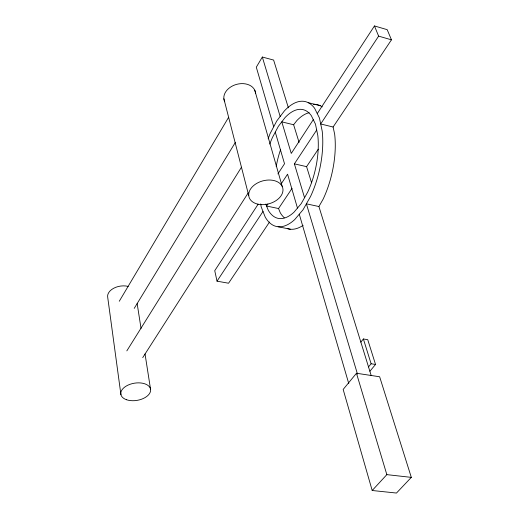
<?xml version="1.0" encoding="UTF-8"?>
<svg xmlns="http://www.w3.org/2000/svg" width="519" height="519" viewBox="0 0 519 519"><rect width="100%" height="100%" fill="white"/><g stroke="black" fill="none" stroke-linecap="round" stroke-linejoin="round"><path stroke-width="0.78" d="M268.141 138.845L270.023 133.746L276.737 120.998L284.399 110.897A64.084 29.324 -77 0 1 314.65 108.335L319.451 118.027L322.208 131.145A64.084 29.324 -77 0 1 310.524 196.526L303.031 209.773L294.708 219.582A64.084 29.324 -77 0 1 265.196 217.046L261.18 206.847L260.707 203.922M371.221 375.652L318.913 206.523L323.078 199.264A63.779 29.771 -77 0 0 334.658 134.194L333.101 127.025L391.456 39.827L387.187 29.667L374.452 25.95L317.258 113.596M288.389 107.829L273.617 60.061L262.329 57.038L256.302 67.198L273.708 126.753M119.266 301.26L228.6 117.352M134.22 308.383L235.405 142.329M126.824 350.889L241.458 167.222M142.731 357.63L248.108 193.055M258.021 204.376L214.743 270.684L217.026 281.168L228.568 283.225L269.53 222.015M277.899 173.91L284.522 163.757L275.278 132.137M313.288 119.668L291.263 153.429L281.785 121.855L293.624 124.748L299.087 142.42M217.026 281.168L262.997 211.46M267.895 204.038L266.578 206.024L278.547 208.547L280.286 212.784A55.514 25.905 -77 0 0 284.289 217.753M281.013 184.141L287.571 174.196L297.471 208.074M304.549 197.707L294.39 163.855L316.681 130.048M374.452 25.95L378.623 36.129L320.697 123.963L333.101 127.025M278.547 208.547L292.054 188.358M311.569 182.766L306.58 166.651L318.27 149.193M293.624 124.748L296.907 120.518A55.514 25.905 -77 0 1 309.155 112.714M360.848 342.125L363.384 338.978L367.744 339.698L375.535 364.455L369.937 371.189M356.469 373.258L343.163 389.445L372.194 490.5L396.471 493.05L411.314 477.376L379.642 376.768L356.469 373.258L386.837 474.632L372.194 490.5M368.516 366.907L371.111 363.767L363.384 338.978M386.837 474.632L411.314 477.376M371.111 363.767L375.535 364.455M278.08 226.738L290.296 229.223M318.913 206.523L306.392 203.837L357.5 374.121M294.39 163.855L306.58 166.651M308.228 102.671L320.366 105.759M378.623 36.129L391.456 39.827M265.793 204.051L268.278 210.273A55.773 25.515 -77 0 0 294.007 212.193L301.215 203.636L307.689 192.134A55.773 25.515 -77 0 0 317.816 135.524L315.455 124.112L311.329 115.646A55.773 25.515 -77 0 0 285.035 117.592L278.333 126.377L272.443 137.496A55.773 25.515 -77 0 0 269.776 144.094M262.329 57.038L280.169 116.477M299.268 214.211L348.781 383.632M254.764 90.202L282.193 186.386M223.864 98.74L248.737 195.533M137.165 303.654L141.038 328.404M145.035 353.945L150.523 389.068M120.927 394.661L107.744 297.569A14.078 8.927 -9 0 1 113.538 288.337A14.078 8.927 -9 0 1 128.199 286.41M313.502 104.3A63.779 29.771 -77 0 1 322.28 106.882M303.141 225.311A63.779 29.771 -77 0 1 287.26 228.568M276.199 166.495A55.514 25.905 -77 0 1 280.461 149.894M224.733 101.724A16.147 11.905 -15.4 0 1 236.521 84.389A16.147 11.905 -15.4 0 1 255.556 93.212M257.943 204.175A17.471 11.859 -15.1 0 0 282.978 189.377A17.471 11.859 -15.1 0 0 256.62 183.454A17.471 11.859 -15.1 0 0 257.943 204.175M126.526 399.74A15.07 8.7 -9.6 0 0 150.491 391.358A15.07 8.7 -9.6 0 0 130.107 384.274A15.07 8.7 -9.6 0 0 126.526 399.74"/></g></svg>
